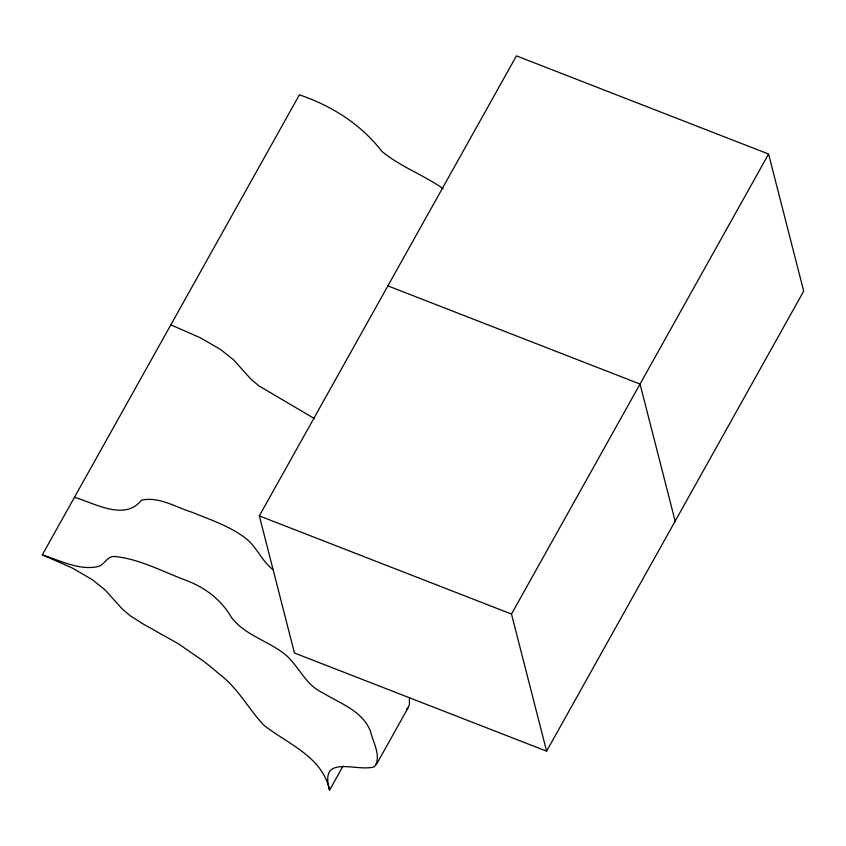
<?xml version="1.0" encoding="UTF-8"?>
<svg xmlns="http://www.w3.org/2000/svg" width="846" height="846" viewBox="0 0 846 846"><rect width="100%" height="100%" fill="white"/><g stroke="black" fill="none" stroke-linecap="round" stroke-linejoin="round"><path stroke-width="1.27" d="M343.064 765.968L329.57 790.122C318.921 753.183 356.716 772.25 374.366 766.814C381.969 756.44 372.97 742.302 370.453 731.24C362.49 710.756 339.88 703.364 322.664 692.758C305.554 684.953 298.934 666.331 285.409 654.624C268.319 640.856 244.906 635.378 231.339 617.273C221.356 599.867 205.06 587.505 186.416 580.515C163.056 571.759 140.256 559.28 115.193 556.499C107.611 555.526 105.01 563.965 98.94 566.365C79.587 571.05 60.32 560.496 42.3 554.849L299.389 94.837C331.727 105.771 361.105 124.394 382.001 151.497C400.507 166.757 423.571 174.932 443.124 188.669M376.333 764.636L408.47 707.129L409.422 704.263L409.401 698.955M259.341 515.891L516.43 55.878L768.591 154.046L803.7 291.151L546.611 751.163L294.45 653.006L259.341 515.891L511.492 614.059L546.611 751.163M511.492 614.059L768.591 154.046M408.47 707.129L406.503 709.308M74.437 497.342C94.53 503.021 124.584 521.485 141.398 500.261C158.731 496.147 175.577 507.209 191.735 512.147C210.22 519.677 229.7 526.053 245.731 538.31C256.634 546.918 261.689 560.729 272.592 569.337M387.891 285.885L640.041 384.052L675.15 521.157M170.85 324.843L200.565 337.882L220.552 349.483L233.475 359.74L250.976 379.177L258.95 385.892L314.575 418.675M42.3 554.849L72.016 567.888L92.003 579.489L104.925 589.747L122.427 609.183L130.4 615.899L143.302 624.084L178.622 643.912L203.886 661.445A153.507 58.744 29.2 0 1 219.548 674.273C237.927 687.957 248.343 708.705 263.709 725.075C287.809 744.131 322.337 756.451 329.57 790.122"/></g></svg>
